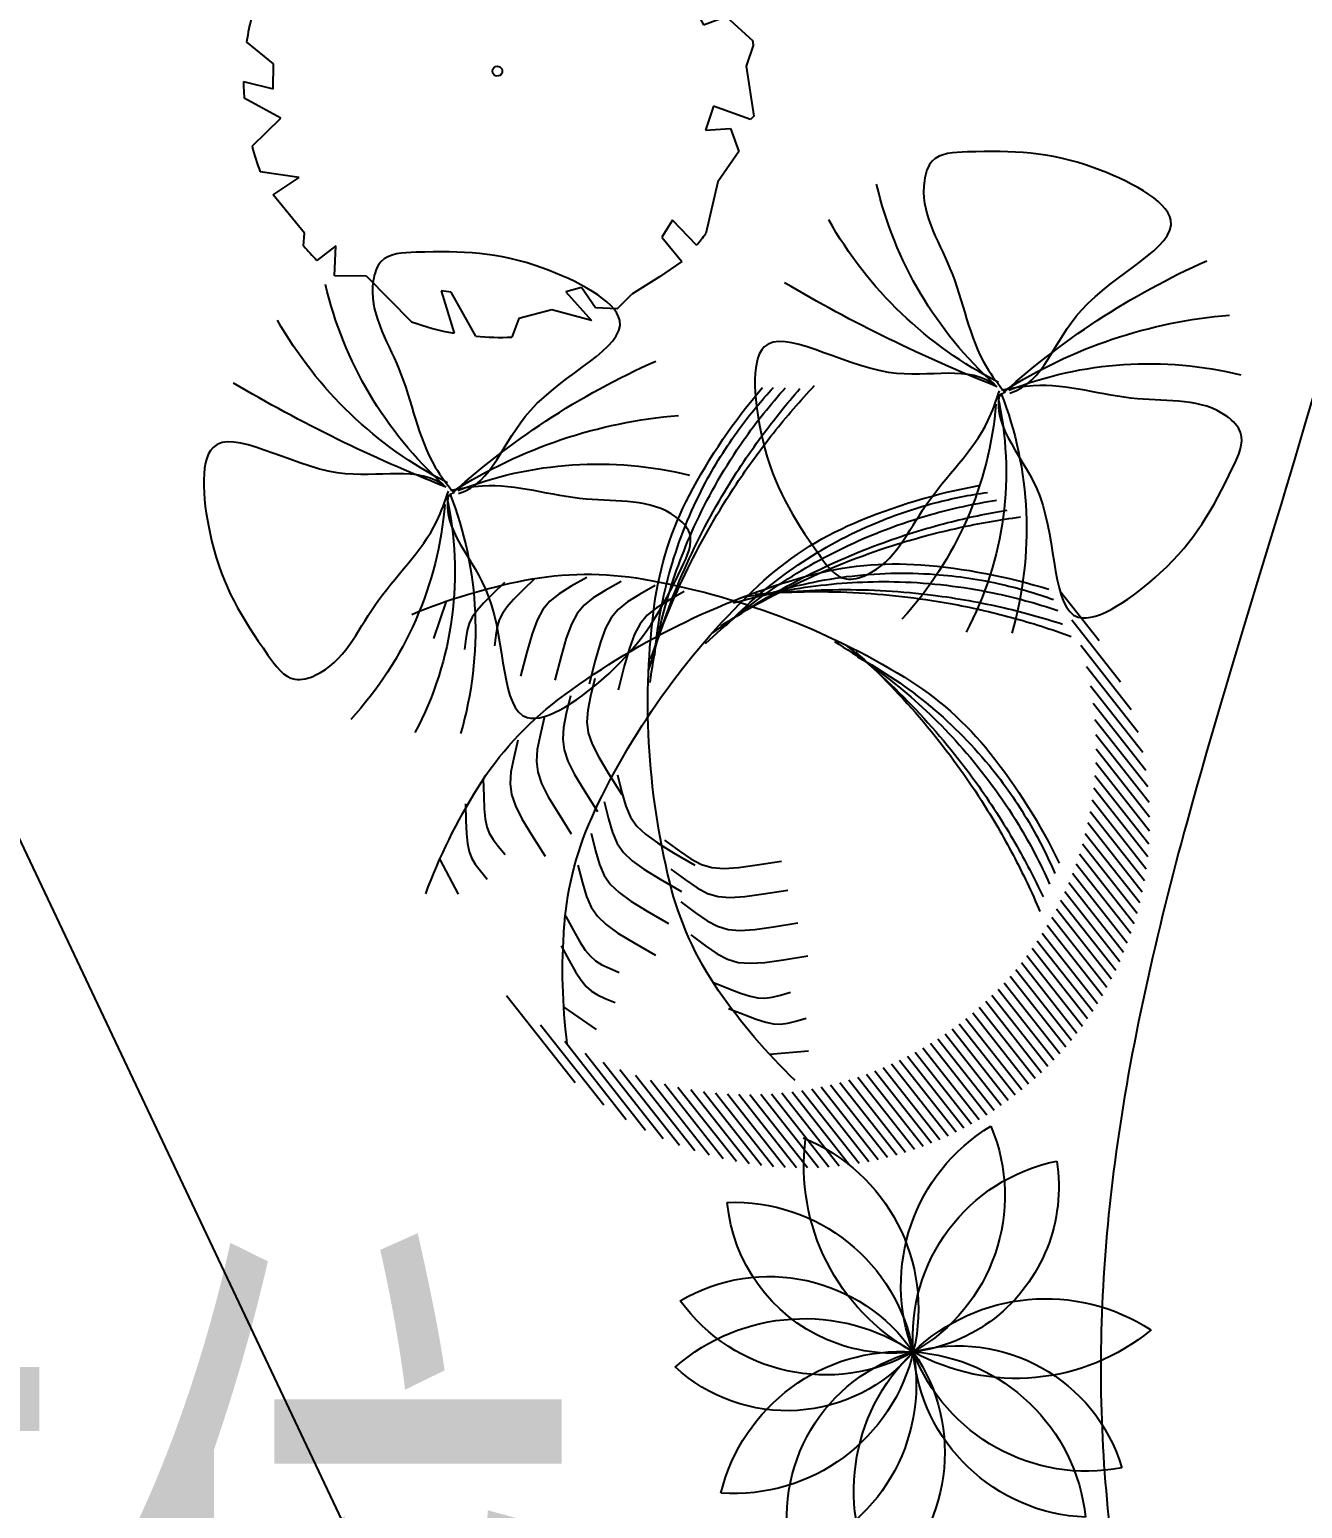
# Model space of a CAD drawing. Extents: x -809667 to 586099, y 3084146 to 3634412.
# Drawn here: x 381931.804 to 381935.327, y 3085742.549 to 3085746.64 of the extents above; entities that cross this region are included whole.
import ezdxf

# ---------------------------------------------------------------- set-up
doc = ezdxf.new("R2010")
doc.units = 0
doc.header["$LTSCALE"] = 0.5
doc.linetypes.add('CONTINOUS', pattern=[0])
doc.layers.get('0').update_dxf_attribs({"linetype": 'CONTINUOUS'})
for name, color, linetype in [('PUB_TEXT', 7, 'CONTINUOUS'), ('TREE', 3, 'CONTINUOUS'), ('停车位', 6, 'CONTINUOUS'), ('图框', 4, 'CONTINUOUS'), ('树', 3, 'CONTINUOUS'), ('树木', 94, 'CONTINUOUS'), ('灌木', 3, 'CONTINUOUS'), ('绿化图层', 84, 'CONTINUOUS'), ('道路', 4, 'CONTINUOUS')]:
    doc.layers.add(name, color=color, linetype=linetype)
doc.styles.add('-宋体', font='', dxfattribs={"width": 0.6})
doc.styles.get('-宋体').set_extended_font_data('NSimSun')

# ---------------------------------------------------------------- blocks, each defined once
blk = doc.blocks.new('A$C46A015EA')
at = {"layer": '树', "color": 0, "linetype": 'Continuous'}
for centre, radius, start, end in [((1.328, 4.096), 1.969, 227.5644, 31.3305), ((4.101, 3.626), 1.85, 126.1691, 303.0486), ((0.798, 3.475), 1.995, 251.8163, 53.749), ((3.771, 4.188), 2.005, 153.4396, 313.5861), ((2.09, 4.411), 1.899, 199.3601, 10.491), ((4.644, 2.796), 2.077, 109.3184, 262.8778), ((0.796, 2.582), 1.783, 359.791, 92.4715), ((2.814, 4.682), 2.119, 188.6399, 263.6226), ((0.762, 1.899), 1.939, 297.0245, 103.8489), ((1.257, 1.36), 1.796, 310.7789, 134.4149), ((3.957, 1.204), 1.944, 51.9802, 218.2571), ((3.546, 0.815), 2.009, 38.8778, 198.6816), ((2.13, 0.326), 2.294, 10.2667, 147.1518)]:
    blk.add_arc(centre, radius, start, end, dxfattribs=at)
blk = doc.blocks.new('白玉兰')
at = {"color": 0}
for centre, radius, start, end in [((-1260.5, 1665), 2054.4, 309.39345, 347.16547), ((-713.2, 1844.3), 1941, 291.82137, 332.63459), ((-4728.7, -6984.2), 8428.8, 56.1879, 65.279), ((-478.2, 2077.5), 2115.2, 283.29933, 320.85284), ((-1147.9, -2037), 2310.3, 61.625, 95.14911), ((-559.1, -2135.4), 2213.8, 76.70325, 111.40179), ((4370.8, -555.9), 4391.8, 172.1708, 190.66767), ((2826.9, 106.7), 2820.8, 182.25436, 209.88683), ((2146.3, 475.3), 2185, 193.30629, 228.41072)]:
    blk.add_arc(centre, radius, start, end, dxfattribs=at)
for points in [[(-33.3, 16.4), (-232.9, 72.7), (-341.9, 562), (-1253.8, 922.5), (-424.6, 1375.2), (-32.9, 1391.9), (376.3, 1386), (477, 1090.9), (236.3, 716.3), (184.7, 276.9), (29.2, 67), (-7.3, 17.6)], [(8.3, 30.7), (154.9, 177.4), (635.1, 33.7), (1394.9, 653.5), (1385.2, -291.2), (1208.5, -641.2), (1003.6, -995.4), (696.9, -939.3), (487.4, -546.3), (129.3, -286.7), (21.9, -48.6), (-3.3, 7.4)], [(36.1, -22.3), (98.6, -219.9), (-250.5, -579.7), (-51.2, -1539.8), (-884.9, -1095.2), (-1113.8, -777), (-1333.5, -431.7), (-1142.2, -185.6), (-696.9, -181.1), (-301.3, 16.9), (-40.5, 2.3), (20.8, -1.2)]]:
    blk.add_open_spline(points, degree=3, knots=[0, 0, 0, 0, 621.989778, 1340.944545, 1869.007736, 2592.427455, 2798.699245, 2915.827596, 3435.261502, 4029.77129, 4212.300518, 4212.300518, 4212.300518, 4212.300518], dxfattribs=at)
blk = doc.blocks.new('03')
at = {"layer": '树木', "color": 0}
for p, q in [((-0.1858, 1.4885), (-0.329, 1.1993)), ((-0.1484, 1.4964), (-0.2913, 1.2077)), ((-0.1116, 1.503), (-0.2544, 1.2148)), ((-0.0755, 1.5083), (-0.218, 1.2206)), ((-0.04, 1.5125), (-0.1823, 1.2252)), ((-0.005, 1.5155), (-0.1471, 1.2286)), ((0.0295, 1.5175), (-0.1124, 1.231)), ((0.0634, 1.5185), (-0.0783, 1.2324)), ((0.0969, 1.5186), (-0.0446, 1.2328)), ((0.13, 1.5177), (-0.0114, 1.2322)), ((0.1626, 1.5159), (0.0214, 1.2308)), ((0.1948, 1.5133), (0.0537, 1.2285)), ((0.2265, 1.5099), (0.0857, 1.2254)), ((0.2579, 1.5056), (0.1172, 1.2214)), ((0.2889, 1.5006), (0.1483, 1.2167)), ((0.3195, 1.4948), (0.1791, 1.2112)), ((0.3498, 1.4883), (0.2095, 1.205)), ((-0.3432, 1.441), (-0.4878, 1.1491)), ((-0.3025, 1.4555), (-0.4467, 1.1644)), ((-0.2628, 1.4682), (-0.4066, 1.1778)), ((-0.2239, 1.4791), (-0.3674, 1.1893)), ((0.3796, 1.481), (0.2395, 1.198)), ((0.4092, 1.4731), (0.2691, 1.1903)), ((0.4383, 1.4644), (0.2984, 1.1819)), ((0.4672, 1.455), (0.3274, 1.1727)), ((0.4957, 1.4449), (0.356, 1.1629)), ((0.5238, 1.4342), (0.3843, 1.1524)), ((-0.4722, 1.3832), (-0.6183, 1.0883)), ((-0.4279, 1.4051), (-0.5734, 1.1114)), ((-0.385, 1.4243), (-0.53, 1.1315)), ((0.5516, 1.4227), (0.4122, 1.1413)), ((0.5791, 1.4106), (0.4398, 1.1294)), ((0.6063, 1.3979), (0.4671, 1.1169)), ((0.6331, 1.3844), (0.4941, 1.1037)), ((-0.5182, 1.358), (-0.6649, 1.0617)), ((0.6596, 1.3703), (0.5207, 1.0898)), ((0.6857, 1.3555), (0.5469, 1.0753)), ((0.7115, 1.34), (0.5729, 1.06)), ((-0.6165, 1.2947), (-0.7652, 0.9944)), ((-0.5661, 1.3289), (-0.7137, 1.0308)), ((0.737, 1.3238), (0.5985, 1.0441)), ((0.7621, 1.307), (0.6237, 1.0275)), ((0.7869, 1.2895), (0.6487, 1.0103)), ((-0.6701, 1.2541), (-0.8203, 0.9507)), ((0.8114, 1.2712), (0.6732, 0.9923)), ((0.8355, 1.2523), (0.6975, 0.9736)), ((0.8592, 1.2326), (0.7213, 0.9542)), ((-0.7283, 1.2042), (-0.8808, 0.8961)), ((0.8826, 1.2122), (0.7448, 0.9341)), ((0.9056, 1.191), (0.768, 0.9132)), ((-0.7938, 1.1395), (-0.9506, 0.8229)), ((0.9282, 1.1691), (0.7907, 0.8916)), ((0.9504, 1.1464), (0.8131, 0.8691)), ((-0.1968, 1.0838), (-0.0623, 1.1008)), ((0.9722, 1.1228), (0.8351, 0.8459)), ((0.9936, 1.0985), (0.8567, 0.8219)), ((-0.8748, 1.0435), (-1.0452, 0.6994)), ((1.0146, 1.0732), (0.8778, 0.797)), ((1.0351, 1.0471), (0.8985, 0.7712)), ((-0.2165, 0.9566), (-0.1865, 0.9736)), ((-0.1865, 0.9736), (-0.1612, 0.9846)), ((-0.1612, 0.9846), (-0.1376, 0.9906)), ((-0.1376, 0.9906), (-0.1126, 0.9925)), ((-0.1126, 0.9925), (-0.0833, 0.9914)), ((-0.0833, 0.9914), (-0.0466, 0.9884)), ((1.0552, 1.02), (0.9188, 0.7445)), ((1.0748, 0.992), (0.9385, 0.7168)), ((-0.3023, 0.9), (-0.2541, 0.9323)), ((-0.2541, 0.9323), (-0.2165, 0.9566)), ((1.0939, 0.9629), (0.9578, 0.6881)), ((1.1125, 0.9328), (0.9766, 0.6584)), ((-0.8596, 0.7789), (-0.7659, 0.8769)), ((-0.2509, 0.8571), (-0.221, 0.8742)), ((-0.221, 0.8742), (-0.1957, 0.8852)), ((-0.1957, 0.8852), (-0.1721, 0.8911)), ((-0.1721, 0.8911), (-0.1471, 0.893)), ((-0.1471, 0.893), (-0.1177, 0.8919)), ((-0.1177, 0.8919), (-0.081, 0.8889)), ((1.1305, 0.9016), (0.9948, 0.6276)), ((-0.3368, 0.8005), (-0.2885, 0.8329)), ((-0.2885, 0.8329), (-0.2509, 0.8571)), ((1.1479, 0.8691), (1.0124, 0.5956)), ((1.1646, 0.8353), (1.0294, 0.5623)), ((-0.7366, 0.7611), (-0.7132, 0.7788)), ((-0.7132, 0.7788), (-0.6828, 0.7996)), ((-0.1979, 0.7628), (-0.1475, 0.7701)), ((-0.1475, 0.7701), (-0.082, 0.7749)), ((-0.082, 0.7749), (0.0032, 0.7789)), ((1.1807, 0.8002), (1.0458, 0.5277)), ((-0.7821, 0.6999), (-0.7694, 0.7244)), ((-0.7694, 0.7244), (-0.7548, 0.7439)), ((-0.7548, 0.7439), (-0.7366, 0.7611)), ((-0.3024, 0.7075), (-0.2708, 0.7333)), ((-0.2708, 0.7333), (-0.2375, 0.7511)), ((-0.2375, 0.7511), (-0.1979, 0.7628)), ((1.196, 0.7635), (1.0614, 0.4917)), ((1.2106, 0.7253), (1.0762, 0.454)), ((-0.8085, 0.6252), (-0.7946, 0.6677)), ((-0.7946, 0.6677), (-0.7821, 0.6999)), ((-0.7006, 0.6622), (-0.6772, 0.6799)), ((-0.6772, 0.6799), (-0.6468, 0.7007)), ((-0.5756, 0.6116), (-0.512, 0.6685)), ((-0.378, 0.6248), (-0.3366, 0.6719)), ((-0.3366, 0.6719), (-0.3024, 0.7075)), ((1.2242, 0.6852), (1.0902, 0.4147)), ((-0.8254, 0.5697), (-0.8085, 0.6252)), ((-0.7461, 0.601), (-0.7334, 0.6255)), ((-0.7334, 0.6255), (-0.7188, 0.645)), ((-0.7188, 0.645), (-0.7006, 0.6622)), ((-0.3129, 0.5888), (-0.2813, 0.6146)), ((-0.2813, 0.6146), (-0.248, 0.6325)), ((-0.248, 0.6325), (-0.2084, 0.6442)), ((-0.2084, 0.6442), (-0.158, 0.6515)), ((-0.158, 0.6515), (-0.0925, 0.6562)), ((-0.0925, 0.6562), (-0.0073, 0.6603)), ((1.2368, 0.6431), (1.1032, 0.3734)), ((-0.7725, 0.5263), (-0.7586, 0.5688)), ((-0.7586, 0.5688), (-0.7461, 0.601)), ((-0.6579, 0.5291), (-0.6235, 0.5666)), ((-0.6235, 0.5666), (-0.5756, 0.6116)), ((-0.5089, 0.5129), (-0.4453, 0.5698)), ((-0.3471, 0.5533), (-0.3129, 0.5888)), ((1.2484, 0.5988), (1.1152, 0.33)), ((-0.7894, 0.4708), (-0.7725, 0.5263)), ((-0.6813, 0.4951), (-0.6579, 0.5291)), ((-0.5568, 0.4679), (-0.5089, 0.5129)), ((-0.3885, 0.5061), (-0.3471, 0.5533)), ((-0.2919, 0.496), (-0.2585, 0.5138)), ((-0.2585, 0.5138), (-0.2189, 0.5255)), ((-0.2189, 0.5255), (-0.1685, 0.5328)), ((-0.1685, 0.5328), (-0.103, 0.5376)), ((-0.103, 0.5376), (-0.0178, 0.5416)), ((1.2586, 0.552), (1.126, 0.2841)), ((-0.6959, 0.4602), (-0.6813, 0.4951)), ((-0.5912, 0.4304), (-0.5568, 0.4679)), ((-0.4422, 0.4142), (-0.3786, 0.4711)), ((-0.3576, 0.4346), (-0.3234, 0.4702)), ((-0.3234, 0.4702), (-0.2919, 0.496)), ((1.2674, 0.5021), (1.1354, 0.2354)), ((-0.7082, 0.3711), (-0.7041, 0.4203)), ((-0.7041, 0.4203), (-0.6959, 0.4602)), ((-0.6146, 0.3964), (-0.5912, 0.4304)), ((-0.4901, 0.3692), (-0.4422, 0.4142)), ((-0.399, 0.3874), (-0.3576, 0.4346)), ((-0.2924, 0.3935), (-0.259, 0.4114)), ((-0.259, 0.4114), (-0.2194, 0.423)), ((-0.2194, 0.423), (-0.1691, 0.4304)), ((-0.1691, 0.4304), (-0.1035, 0.4351)), ((-0.1035, 0.4351), (-0.0183, 0.4392)), ((1.2745, 0.4487), (1.1431, 0.1834)), ((-0.7106, 0.3084), (-0.7082, 0.3711)), ((-0.6374, 0.3216), (-0.6292, 0.3615)), ((-0.6292, 0.3615), (-0.6146, 0.3964)), ((-0.5245, 0.3317), (-0.4901, 0.3692)), ((-0.378, 0.3344), (-0.3144, 0.3913)), ((-0.3582, 0.3321), (-0.3239, 0.3677)), ((-0.3239, 0.3677), (-0.2924, 0.3935)), ((1.2794, 0.391), (1.1489, 0.1275)), ((-1.1749, 0.191), (-1.1373, 0.3213)), ((-0.6415, 0.2724), (-0.6374, 0.3216)), ((-0.5479, 0.2977), (-0.5245, 0.3317)), ((-0.4258, 0.2893), (-0.378, 0.3344)), ((-0.3995, 0.285), (-0.3582, 0.3321)), ((1.2815, 0.3277), (1.1521, 0.0665)), ((-1.0577, 0.2322), (-1.0451, 0.2587)), ((-1.0451, 0.2587), (-1.0278, 0.2912)), ((-0.6439, 0.2097), (-0.6415, 0.2724)), ((-0.5707, 0.2229), (-0.5625, 0.2628)), ((-0.5625, 0.2628), (-0.5479, 0.2977)), ((-0.4603, 0.2519), (-0.4258, 0.2893)), ((1.28, 0.257), (1.1521, -0.0012)), ((-1.0698, 0.1844), (-1.0659, 0.2085)), ((-1.0659, 0.2085), (-1.0577, 0.2322)), ((-0.9674, 0.1877), (-0.9501, 0.2202)), ((-0.8458, 0.1742), (-0.8158, 0.254)), ((-0.5748, 0.1737), (-0.5707, 0.2229)), ((-0.4983, 0.183), (-0.4837, 0.2179)), ((-0.4837, 0.2179), (-0.4603, 0.2519)), ((-1.0697, 0.1568), (-1.0698, 0.1844)), ((-1.0659, 0.1225), (-1.0697, 0.1568)), ((-0.9882, 0.1374), (-0.98, 0.1612)), ((-0.98, 0.1612), (-0.9674, 0.1877)), ((-0.8674, 0.1121), (-0.8458, 0.1742)), ((-0.741, 0.1176), (-0.711, 0.1974)), ((-0.5772, 0.111), (-0.5748, 0.1737)), ((-0.5065, 0.1431), (-0.4983, 0.183)), ((1.2729, 0.1752), (1.1475, -0.0782)), ((-1.0585, 0.0784), (-1.0659, 0.1225)), ((-0.9921, 0.1134), (-0.9882, 0.1374)), ((-0.992, 0.0858), (-0.9921, 0.1134)), ((-0.8806, 0.063), (-0.8674, 0.1121)), ((-0.7626, 0.0555), (-0.741, 0.1176)), ((-0.6362, 0.0609), (-0.6062, 0.1408)), ((-0.5106, 0.0939), (-0.5065, 0.1431)), ((-1.0479, 0.0213), (-1.0585, 0.0784)), ((-0.9882, 0.0515), (-0.992, 0.0858)), ((-0.9808, 0.0074), (-0.9882, 0.0515)), ((-0.8855, 0.022), (-0.8806, 0.063)), ((-0.7758, 0.0063), (-0.7626, 0.0555)), ((-0.6578, -0.0011), (-0.6362, 0.0609)), ((-0.5423, 0.0199), (-0.5123, 0.0998)), ((-0.513, 0.0312), (-0.5106, 0.0939)), ((1.2564, 0.0742), (1.1353, -0.1704)), ((-0.9702, -0.0497), (-0.9808, 0.0074)), ((-0.8824, -0.0157), (-0.8855, 0.022)), ((-0.7807, -0.0347), (-0.7758, 0.0063)), ((-0.5639, -0.0422), (-0.5423, 0.0199)), ((-0.8712, -0.0549), (-0.8824, -0.0157)), ((-0.7776, -0.0723), (-0.7807, -0.0347)), ((-0.6759, -0.0913), (-0.671, -0.0503)), ((-0.671, -0.0503), (-0.6578, -0.0011)), ((-0.5771, -0.0913), (-0.5639, -0.0422)), ((-0.852, -0.1004), (-0.8712, -0.0549)), ((-0.8251, -0.1571), (-0.852, -0.1004)), ((-0.7663, -0.1115), (-0.7776, -0.0723)), ((-0.6727, -0.129), (-0.6759, -0.0913)), ((-0.582, -0.1323), (-0.5771, -0.0913)), ((1.2131, -0.0808), (1.1168, -0.2753)), ((-0.7472, -0.157), (-0.7663, -0.1115)), ((-0.6615, -0.1682), (-0.6727, -0.129)), ((-0.5789, -0.17), (-0.582, -0.1323)), ((-0.7203, -0.2137), (-0.7472, -0.157)), ((-0.6424, -0.2137), (-0.6615, -0.1682)), ((-0.5677, -0.2092), (-0.5789, -0.17)), ((-0.6155, -0.2703), (-0.6424, -0.2137)), ((-0.5485, -0.2547), (-0.5677, -0.2092)), ((-0.5216, -0.3113), (-0.5485, -0.2547)), ((-0.4128, -0.3318), (-0.4507, -0.2554)), ((-0.5068, -0.3725), (-0.5447, -0.2961)), ((-0.6196, -0.4106), (-0.6576, -0.3342)), ((-0.382, -0.3899), (-0.4128, -0.3318)), ((-0.7325, -0.4487), (-0.7705, -0.3723)), ((-0.476, -0.4306), (-0.5068, -0.3725)), ((-0.3551, -0.4331), (-0.382, -0.3899)), ((-0.7018, -0.5068), (-0.7325, -0.4487)), ((-0.5889, -0.4687), (-0.6196, -0.4106)), ((-0.4491, -0.4738), (-0.476, -0.4306)), ((-0.3285, -0.4646), (-0.3551, -0.4331)), ((-0.9302, -0.537), (-0.9422, -0.5022)), ((-0.8253, -0.5285), (-0.8373, -0.4937)), ((-0.6748, -0.55), (-0.7018, -0.5068)), ((-0.562, -0.5119), (-0.5889, -0.4687)), ((-0.4225, -0.5054), (-0.4491, -0.4738)), ((-0.3927, -0.5287), (-0.4225, -0.5054)), ((-0.2987, -0.488), (-0.3285, -0.4646)), ((-0.2624, -0.5065), (-0.2987, -0.488)), ((-0.2161, -0.5235), (-0.2624, -0.5065)), ((-0.9691, -0.6781), (-1.0388, -0.5618)), ((-0.9194, -0.5643), (-0.9302, -0.537)), ((-0.8145, -0.5558), (-0.8253, -0.5285)), ((-0.8027, -0.578), (-0.8145, -0.5558)), ((-0.6482, -0.5816), (-0.6748, -0.55)), ((-0.5353, -0.5435), (-0.562, -0.5119)), ((-0.5056, -0.5668), (-0.5353, -0.5435)), ((-0.3564, -0.5472), (-0.3927, -0.5287)), ((-0.3101, -0.5642), (-0.3564, -0.5472)), ((-0.1563, -0.5424), (-0.2161, -0.5235)), ((-0.9076, -0.5864), (-0.9194, -0.5643)), ((-0.8926, -0.6057), (-0.9076, -0.5864)), ((-0.8724, -0.6244), (-0.8926, -0.6057)), ((-0.7877, -0.5972), (-0.8027, -0.578)), ((-0.7675, -0.616), (-0.7877, -0.5972)), ((-0.6185, -0.6049), (-0.6482, -0.5816)), ((-0.5821, -0.6234), (-0.6185, -0.6049)), ((-0.4693, -0.5853), (-0.5056, -0.5668)), ((-0.4229, -0.6023), (-0.4693, -0.5853)), ((-0.3631, -0.6212), (-0.4229, -0.6023)), ((-0.2503, -0.5831), (-0.3101, -0.5642)), ((-0.8447, -0.645), (-0.8724, -0.6244)), ((-0.8074, -0.6696), (-0.8447, -0.645)), ((-0.7398, -0.6365), (-0.7675, -0.616)), ((-0.7025, -0.6612), (-0.7398, -0.6365)), ((-0.6535, -0.6923), (-0.7025, -0.6612)), ((-0.5358, -0.6405), (-0.5821, -0.6234)), ((-0.476, -0.6594), (-0.5358, -0.6405)), ((-0.7584, -0.7008), (-0.8074, -0.6696))]:
    blk.add_line(p, q, dxfattribs=at)
for centre, radius, start, end in [((1.5285, 0.0526), 2.0101, 145.484, 157.144), ((1.1297, 1.067), 2.0101, 184.5918, 196.2518), ((0.7228, 0.3922), 1.1357, 157.144, 178.0247), ((-1.6953, 1.287), 2.5637, 344.0494, 348.9103), ((-1.5249, 1.2954), 2.4291, 341.9996, 346.9383), ((-0.9493, 1.1034), 1.8647, 340.6014, 347.749), ((-0.6151, 0.9781), 1.5431, 341.8041, 348.6651), ((-1.0367, 1.1266), 2.0154, 333.2953, 346.1281), ((-1.6953, 1.287), 2.5637, 339.1884, 344.0494), ((-1.5249, 1.2954), 2.4291, 336.1061, 341.9996), ((0.2903, 0.8223), 1.1357, 196.2518, 217.1325), ((-0.9493, 1.1034), 1.8647, 330.5829, 340.6014), ((-0.6151, 0.9781), 1.5431, 333.0784, 341.8041), ((2.2026, 0.3411), 2.6163, 178.0247, 188.7387), ((-1.6953, 1.287), 2.5637, 331.6293, 339.1884), ((-1.5249, 1.2954), 2.4291, 328.3844, 336.1061), ((0.455, 1.3672), 2.0101, 212.167, 223.827), ((-0.6151, 0.9781), 1.5431, 321.697, 333.0784), ((-0.2551, 0.7334), 1.1405, 313.3698, 333.2953), ((-0.9493, 1.1034), 1.8647, 321.6616, 330.5829), ((1.4707, 1.7161), 2.6163, 217.1325, 227.8465), ((-1.6953, 1.287), 2.5637, 324.0702, 331.6293), ((-1.5249, 1.2954), 2.4291, 320.6626, 328.3844), ((-0.6151, 0.9781), 1.5431, 310.3156, 321.697), ((-0.1758, 0.7617), 1.1357, 223.827, 244.7077), ((2.1087, 0.3267), 2.5214, 188.7387, 199.6532), ((-1.2033, 1.7372), 2.5214, 302.4554, 313.3698), ((-0.9493, 1.1034), 1.8647, 312.7403, 321.6616), ((-0.2319, 2.0617), 2.5637, 297.0157, 301.8766), ((-0.1096, 1.9427), 2.4291, 294.9659, 299.9046), ((1.407, 1.6457), 2.5214, 227.8465, 238.7609), ((-0.2319, 2.0617), 2.5637, 292.1547, 297.0157), ((0.1422, 1.3907), 1.8647, 293.5677, 300.7153), ((0.2783, 1.0608), 1.5431, 294.7704, 301.6313), ((0.4568, 2.1004), 2.6163, 244.7077, 255.4217), ((1.4263, 0.3491), 1.8647, 199.0237, 207.9449), ((1.8336, 0.7989), 2.4291, 206.9459, 214.6677), ((0.0996, 1.4704), 2.0154, 286.2616, 299.0944), ((-0.1096, 1.9427), 2.4291, 289.0724, 294.9659), ((1.8944, 0.9582), 2.5637, 210.3535, 217.9126), ((1.1771, 0.0936), 1.5431, 196.5989, 207.9803), ((0.8634, 1.2326), 1.8647, 238.1314, 247.0527), ((-0.1096, 1.9427), 2.4291, 281.3506, 289.0724), ((-0.2319, 2.0617), 2.5637, 284.5956, 292.1547), ((0.1422, 1.3907), 1.8647, 283.5492, 293.5677), ((0.2783, 1.0608), 1.5431, 286.0447, 294.7704), ((-1.2543, 1.8173), 2.6163, 291.7414, 302.4554), ((0.8957, 1.8385), 2.4291, 246.0537, 253.7754), ((0.8424, 2.0006), 2.5637, 249.4612, 257.0204), ((0.8312, 0.8772), 1.5431, 235.7067, 247.0881), ((0.4329, 2.0085), 2.5214, 255.4217, 266.3361), ((-0.1096, 1.9427), 2.4291, 273.6289, 281.3506), ((-0.2319, 2.0617), 2.5637, 277.0364, 284.5956), ((0.1422, 1.3907), 1.8647, 274.6279, 283.5492), ((0.2783, 1.0608), 1.5431, 274.6633, 286.0447), ((0.1422, 1.3907), 1.8647, 265.7066, 274.6279), ((0.2783, 1.0608), 1.5431, 263.2819, 274.6633), ((0.6909, 0.4651), 1.1405, 238.7609, 258.6864), ((0.8634, 1.2326), 1.8647, 247.0527, 255.974), ((0.8957, 1.8385), 2.4291, 253.7754, 261.4972), ((0.8424, 2.0006), 2.5637, 257.0204, 264.5795), ((0.3446, 0.6305), 1.1405, 266.3361, 286.2616), ((0.8083, -0.1377), 1.1405, 199.6532, 219.5786), ((1.4263, 0.3491), 1.8647, 207.9449, 216.8662), ((0.8312, 0.8772), 1.5431, 247.0881, 258.4695), ((0.8424, 2.0006), 2.5637, 264.5795, 269.4404), ((0.8424, 2.0006), 2.5637, 269.4404, 274.3014), ((-0.7058, 0.442), 1.1357, 270.8607, 291.7414), ((1.8336, 0.7989), 2.4291, 214.6677, 222.3894), ((0.8634, 1.2326), 1.8647, 255.974, 265.9925), ((0.8957, 1.8385), 2.4291, 261.4972, 267.3907), ((0.8957, 1.8385), 2.4291, 267.3907, 272.3294), ((-0.7189, 1.3163), 2.0101, 259.2007, 270.8607), ((1.1771, 0.0936), 1.5431, 207.9803, 219.3617), ((1.8944, 0.9582), 2.5637, 217.9126, 225.4718), ((0.8625, 1.323), 2.0154, 258.6864, 271.5192), ((0.8312, 0.8772), 1.5431, 258.4695, 267.1952), ((0.8634, 1.2326), 1.8647, 265.9925, 273.1401), ((0.8312, 0.8772), 1.5431, 267.1952, 274.0561), ((1.4263, 0.3491), 1.8647, 216.8662, 226.8847), ((1.4827, 0.4197), 2.0154, 219.5786, 232.4114), ((1.8336, 0.7989), 2.4291, 222.3894, 228.2829), ((1.1771, 0.0936), 1.5431, 219.3617, 228.0874), ((1.8944, 0.9582), 2.5637, 225.4718, 230.3327), ((1.4263, 0.3491), 1.8647, 226.8847, 234.0323), ((1.8336, 0.7989), 2.4291, 228.2829, 233.2216), ((1.8944, 0.9582), 2.5637, 230.3327, 235.1936), ((1.1771, 0.0936), 1.5431, 228.0874, 234.9484)]:
    blk.add_arc(centre, radius, start, end, dxfattribs=at)
blk = doc.blocks.new('*E54')
at = {"layer": 'TREE', "color": 0}
blk.add_ellipse((-2.37, 3.565), major_axis=(2.696, 1.394), ratio=1, start_param=0.518575, end_param=0.519414, dxfattribs=at)
blk = doc.blocks.new('A$C4C586FE1')
at = {"layer": 'TREE', "color": 0}
for p, q in [((1100.1, 2800.7), (873.4, 2660.3)), ((1294, 2743), (1192.9, 2818.9)), ((1417.9, 2836.2), (1388.9, 2616.6)), ((1786.8, 2659.7), (1417.9, 2836.2)), ((1261.1, 2599.4), (1294, 2743)), ((873.4, 2660.3), (885.1, 2448.8)), ((1875, 2685.7), (1786.8, 2659.7)), ((2107.7, 2532.3), (1875, 2685.7)), ((570, 2555.2), (514.1, 2441.5)), ((785.3, 2557.2), (585.3, 2566.4)), ((841.8, 2435.9), (785.3, 2557.2)), ((1388.9, 2616.6), (1261.1, 2599.4)), ((2272.6, 2551), (2260.8, 2515.8)), ((2260.8, 2515.8), (2107.7, 2532.3)), ((2410.9, 2296.6), (2336, 2500.2)), ((514.1, 2441.5), (288.4, 2275.8)), ((885.1, 2448.8), (841.8, 2435.9)), ((2434.2, 2275.2), (2410.9, 2296.6)), ((288.4, 2275.8), (287.5, 2250.5)), ((287.5, 2250.5), (483.5, 2157.2)), ((2564.8, 2085.9), (2434.2, 2275.2)), ((329.8, 2135.9), (208.1, 2079)), ((422.4, 2031.4), (329.8, 2135.9)), ((483.5, 2157.2), (422.4, 2031.4)), ((208.1, 2079), (170.6, 1878.4)), ((2577.2, 1905.4), (2564.8, 2085.9)), ((2688, 2051.3), (2577.2, 1905.4)), ((170.6, 1878.4), (15.6, 1628.2)), ((2666.2, 1735.2), (2771.9, 1843.1)), ((2724.5, 1645.7), (2666.2, 1735.2)), ((2799.1, 1743.9), (2724.5, 1645.7)), ((2787.7, 1243.8), (2821.3, 1628.8)), ((5.9, 1547.3), (197.8, 1550.3)), ((197.8, 1550.3), (173.3, 1443)), ((173.3, 1443), (0, 1424.7)), ((0, 1424.7), (27, 1278.9)), ((27, 1278.9), (66.8, 1102)), ((2631.6, 1201.9), (2787.7, 1243.8)), ((2635, 1085.7), (2631.6, 1201.9)), ((67, 987.7), (66.8, 1102)), ((2775.3, 1105.3), (2635, 1085.7)), ((2702, 977.7), (2775.3, 1105.3)), ((67, 987.7), (157.2, 906.4)), ((157.2, 906.4), (291.2, 931.2)), ((291.2, 931.2), (334.9, 852.4)), ((2642.7, 701.9), (2702, 977.7)), ((334.9, 852.4), (122.2, 842.3)), ((122.7, 841.2), (319.7, 727.5)), ((319.7, 727.5), (413.9, 564.3)), ((2274.5, 500.5), (2371.1, 598.9)), ((2371.1, 598.9), (2562.8, 580.2)), ((413.9, 564.3), (369.3, 463.8)), ((2418.9, 412.8), (2274.5, 500.5)), ((2129.9, 415.1), (2351.7, 350.2)), ((2132, 192.5), (2129.9, 415.1)), ((513.2, 326.3), (782.8, 401.8)), ((827.4, 368.4), (609.7, 253.1)), ((782.8, 401.8), (827.4, 368.4)), ((1825.7, 254.4), (1999.5, 124.4)), ((1858.7, 85.1), (1825.7, 254.4)), ((1175.5, 133.3), (821.4, 131.7)), ((1175.5, 133.3), (1301.7, 9.6)), ((1301.7, 9.6), (1413.5, 131.8)), ((1413.5, 131.8), (1432.3, 0)), ((1587.1, 58.5), (1858.7, 85.1)), ((1540.1, 5.2), (1587.1, 58.5))]:
    blk.add_line(p, q, dxfattribs=at)
at = {"layer": 'TREE', "color": 0, "extrusion": (0, 0, -1)}
for major_axis, start_param, end_param in [((1003, 1003), -1.011805, -0.945114), ((1003, 1003), -1.426629, -1.413216), ((1003, 1003), -0.139248, -0.081961), ((839.1, 1143.7), 0.475418, 0.633835), ((1003, 1003), 0.553886, 0.636541), ((1003, 1003), 4.017991, 4.075425), ((1003, 1003), 1.314933, 1.417635), ((839.5, 1143.4), 3.200433, 3.340883), ((1003, 1003), 1.573401, 1.638153), ((839.3, 1143.5), 2.942836, 3.115157), ((1003, 1003), 1.829101, 1.934165), ((1003, 1003), 2.270337, 2.346427)]:
    blk.add_ellipse((1418.5, 1418.4), major_axis=major_axis, ratio=1, start_param=start_param, end_param=end_param, dxfattribs=at)
at = {"layer": 'TREE', "color": 0, "linetype": 'Continuous'}
for start_param, end_param in [(0.01341, 3.155003), (3.155003, 6.296595)]:
    blk.add_ellipse((1466.4, 1447.2), major_axis=(19.2, 19.2), ratio=1, start_param=start_param, end_param=end_param, dxfattribs=at)
at = {"layer": 'TREE', "color": 8, "linetype": 'CONTINOUS', "extrusion": (0, 0, -1), "xscale": 467.4085850556439, "yscale": 467.4085850556439, "zscale": -467.4085850556439, "rotation": 278.9250190116231}
blk.add_blockref('*E54', (-2892.7, 65.8), dxfattribs=at)

msp = doc.modelspace()

# ---------------------------------------------------------------- linework, layer by layer
at = {"layer": '停车位', "flags": 128}
msp.add_lwpolyline([(381927.3599, 3085739.7073), (381932.7832, 3085742.274), (381931.7565, 3085744.4433), (381926.3333, 3085741.8766)], close=True, dxfattribs=at)
at = {"layer": '道路', "linetype": 'Continuous'}
for points, knots in [([(381933.6118, 3085751.443), (381934.9128, 3085749.9861), (381937.1831, 3085747.4439), (381933.7037, 3085741.2835), (381942.1073, 3085735.5959), (381938.2059, 3085730.2283), (381936.3295, 3085727.6466), (381936.3295, 3085727.6466), (381936.3295, 3085727.6466), (381936.3295, 3085727.6466), (381935.6723, 3085726.7425), (381935.0152, 3085725.8383), (381934.358, 3085724.9342)], [0, 0, 0, 0, 5.241042, 9.145642, 17.995634, 26.196498, 26.196498, 26.196498, 26.196498, 26.196498, 26.196498, 29.068606, 29.068606, 29.068606, 29.068606]), ([(381933.1643, 3085751.0433), (381933.3653, 3085750.8182), (381933.5645, 3085750.5951), (381934.1421, 3085749.9302), (381934.4999, 3085749.4923), (381935.0162, 3085748.7309), (381935.2015, 3085748.405), (381935.4719, 3085747.7607), (381935.5558, 3085747.4437), (381935.5959, 3085746.9384), (381935.5893, 3085746.7505), (381935.5353, 3085746.3392), (381935.4885, 3085746.1203), (381935.3124, 3085745.4424), (381935.1465, 3085744.9577), (381934.9239, 3085744.1444), (381934.8502, 3085743.8303), (381934.7728, 3085743.2478), (381934.7599, 3085742.98), (381934.789, 3085742.4588), (381934.8285, 3085742.2036), (381935.06, 3085741.2337), (381935.3953, 3085740.5681), (381936.1876, 3085739.3048), (381936.6472, 3085738.7048), (381937.5323, 3085737.5389), (381937.9577, 3085736.9728), (381938.4849, 3085736.1011), (381938.6478, 3085735.7835), (381938.898, 3085735.1258), (381938.9688, 3085734.792), (381939.0043, 3085734.0948), (381938.9692, 3085733.7354), (381938.7278, 3085732.6487), (381938.391, 3085731.8865), (381937.4895, 3085730.3115), (381936.9271, 3085729.4995), (381936.1729, 3085728.4517), (381936.0088, 3085728.2259), (381935.8441, 3085727.9994), (381935.8417, 3085727.996), (381935.8393, 3085727.9927), (381935.8368, 3085727.9893), (381935.2451, 3085727.1752), (381934.6534, 3085726.3611), (381934.0617, 3085725.547)], [0, 0, 0, 0, 0.809904, 0.809904, 2.429711, 2.429711, 3.66837, 3.66837, 4.926642, 4.926642, 5.673722, 5.673722, 6.420801, 6.420801, 7.887995, 7.887995, 8.767827, 8.767827, 9.468061, 9.468061, 10.168296, 10.168296, 12.19742, 12.19742, 14.226544, 14.226544, 16.255668, 16.255668, 17.461197, 17.461197, 18.836307, 18.836307, 20.211417, 20.211417, 22.844117, 22.844117, 25.476818, 25.476818, 26.19649, 26.19649, 26.19649, 26.207121, 26.207121, 26.207121, 28.79312, 28.79312, 28.79312, 28.79312])]:
    msp.add_open_spline(points, degree=3, knots=knots, dxfattribs=at)

# ---------------------------------------------------------------- block references
at = {"layer": '图框', "color": 8, "xscale": -0.0004999999999999999, "yscale": 0.0004999999999999999, "zscale": 0.0005, "rotation": 314.9561458719995}
msp.add_blockref('A$C4C586FE1', (381933.1046, 3085745.4949), dxfattribs=at)
at = {"layer": '树木', "color": 8, "xscale": -0.7999999999999999, "yscale": 0.8, "zscale": 0.8, "rotation": 191.8496555548952}
msp.add_blockref('03', (381933.8274, 3085744.6867), dxfattribs=at)
at = {"layer": '灌木', "color": 8, "xscale": -0.2560000000000002, "yscale": 0.2560000000000001, "zscale": 0.2560000000000001, "rotation": 139.7590933901361}
for p in [(381936.0408, 3085744.7216), (381934.1718, 3085743.9118)]:
    msp.add_blockref('A$C46A015EA', p, dxfattribs=at)
at = {"layer": '绿化图层', "color": 8, "linetype": 'Continuous', "xscale": -0.0004880798049271107, "yscale": 0.0004880798049271107, "zscale": 0.04880798235096967, "rotation": 124.6526560546043}
for p in [(381934.4976, 3085745.643), (381932.9723, 3085745.3653)]:
    msp.add_blockref('白玉兰', p, dxfattribs=at)

# ---------------------------------------------------------------- texts
at = {"layer": 'PUB_TEXT', "color": 7, "linetype": 'Continuous', "style": '-宋体', "width": 0.6}
msp.add_text('生态停车位', height=1.78434, dxfattribs=at).set_placement((381926.1008, 3085741.249))

doc.saveas('drawing.dxf')
